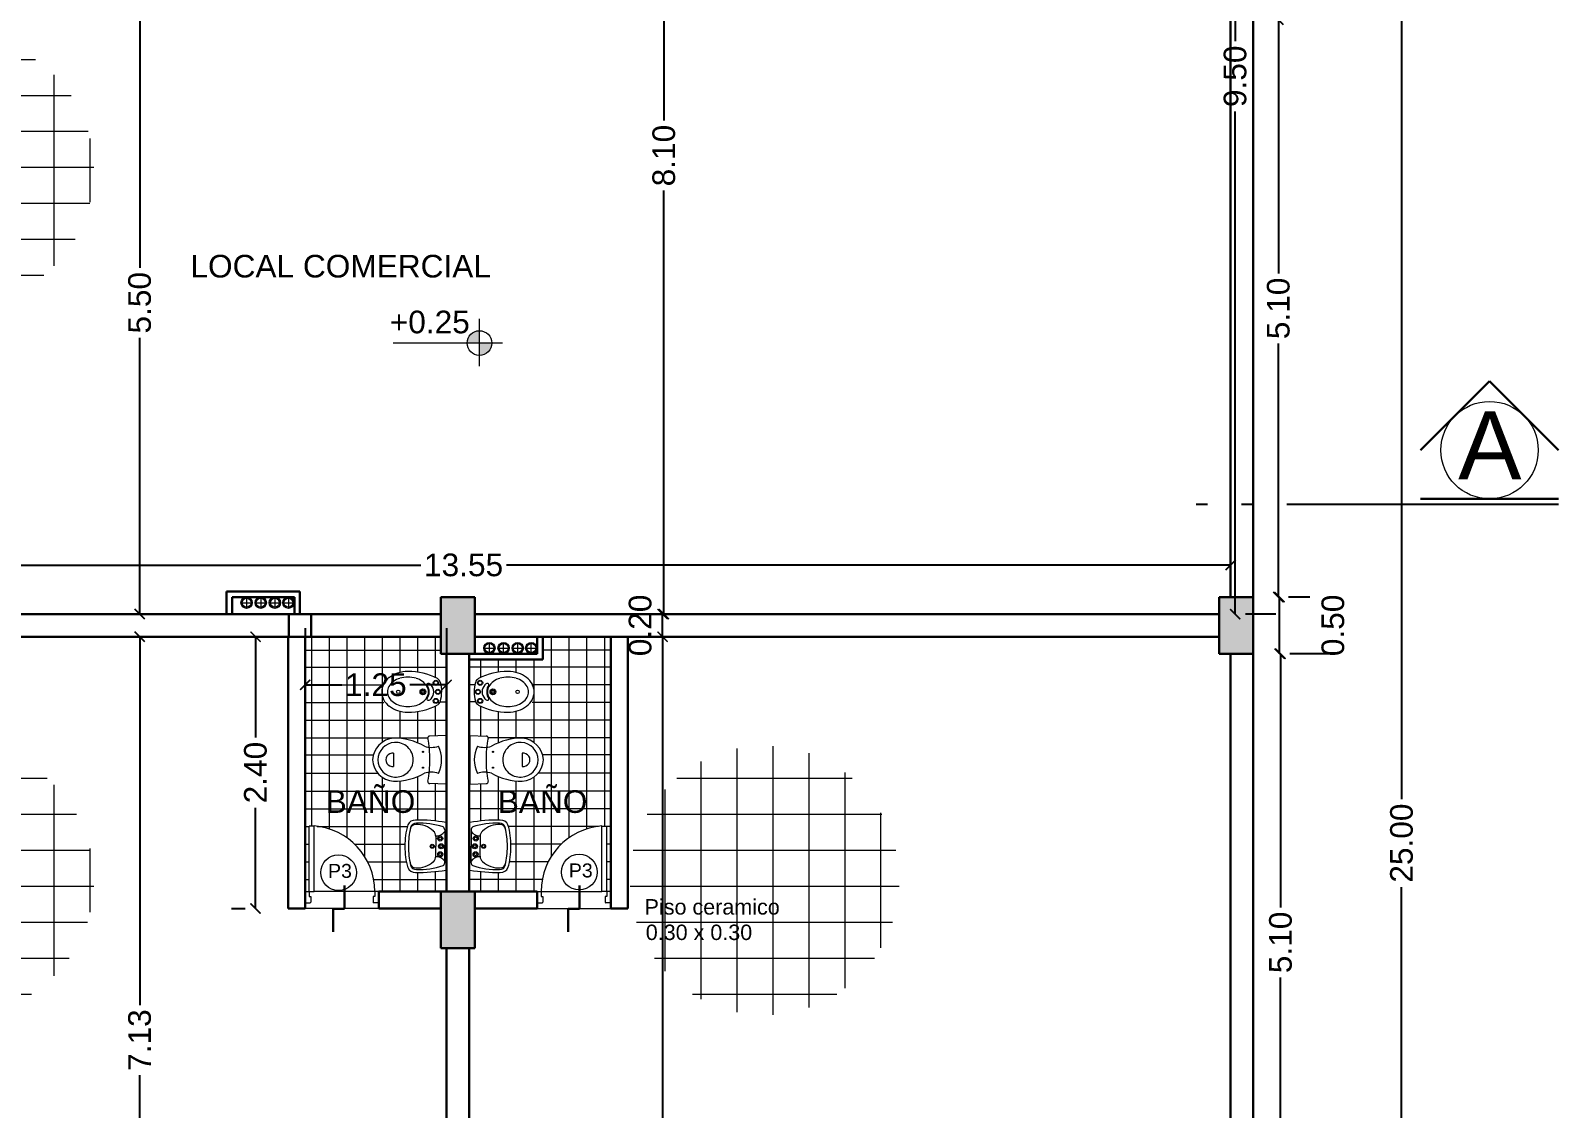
# Model space of a CAD drawing. Header units: millimetres. Extents: x 1578 to 2210, y 899 to 1032.
# Drawn here: x 1913.07 to 1926.56, y 992.76 to 1002.29 of the extents above; entities that cross this region are included whole.
import ezdxf

# ---------------------------------------------------------------- set-up
doc = ezdxf.new("R2010")
doc.units = ezdxf.units.MM
doc.linetypes.add('ACAD_ISO05W100', pattern=[36, 24, -3, 0, -3, 0, -3, 0, -3])
for name, color, linetype, lineweight in [('CARPINTERIA', 7, 'Continuous', 18), ('COTAS', 7, 'Continuous', 15), ('ESTRUCTURA', 3, 'Continuous', 30), ('LINEA DE CORTE', 7, 'ACAD_ISO05W100', 60), ('MUROS', 1, 'Continuous', 30), ('PISOS', 9, 'Continuous', 9), ('SANITARIOS', 7, 'Continuous', 20), ('TRAMAS', 7, 'Continuous', 15)]:
    doc.layers.add(name, color=color, linetype=linetype, lineweight=lineweight)
doc.styles.add('STYLE1', font='ARIAL.TTF')
doc.dimstyles.get("Standard").update_dxf_attribs({"dimscale": 0, "dimtxt": 0.2, "dimasz": 0.09, "dimexe": 0.09, "dimexo": 0.5, "dimgap": 0.05, "dimtad": 0, "dimzin": 0, "dimdsep": 46, "dimtxsty": 'STYLE1', "dimblk1": 'ARCHTICK', "dimblk2": 'ARCHTICK', "dimsah": 1, "dimcen": 0, "dimadec": 0, "dimazin": 0, "dimtfac": 1, "dimtofl": 0, "dimtmove": 2, "dimatfit": 3, "dimldrblk": 'ARCHTICK', "dimfxl": 1, "dimtolj": 1, "dimtzin": 0, "dimarcsym": 0})

# ---------------------------------------------------------------- blocks, each defined once
blk = doc.blocks.new('_ARCHTICK')
at = {"color": 0, "linetype": 'ByBlock', "const_width": 0.15}
blk.add_lwpolyline([(-0.5, -0.5), (0.5, 0.5)], dxfattribs=at)
blk = doc.blocks.new('*D110')
at = {"layer": 'COTAS', "color": 0, "lineweight": -2}
for p, q in [((1924.109, 996.781), (1924.109, 994.54)), ((1924.593, 996.781), (1924.199, 996.781)), ((1924.109, 991.681), (1924.109, 993.921)), ((1924.593, 991.681), (1924.199, 991.681))]:
    blk.add_line(p, q, dxfattribs=at)
at = {"layer": 'DEFPOINTS', "color": 0}
for p in [(1924.093, 996.781), (1924.109, 996.781), (1924.093, 991.681)]:
    blk.add_point(p, dxfattribs=at)
at = {"layer": 'COTAS', "color": 0, "lineweight": -2, "xscale": 0.09, "yscale": 0.09, "zscale": 0.09}
for p, rotation in [((1924.109, 996.781), 90), ((1924.109, 991.681), 270)]:
    blk.add_blockref('_ARCHTICK', p, dxfattribs=dict(at, rotation=rotation))
at = {"layer": 'COTAS', "color": 0, "insert": (1924.109, 994.231), "char_height": 0.2, "attachment_point": 5, "rotation": 90, "style": 'STYLE1'}
blk.add_mtext('\\A1;5.10', dxfattribs=at)
blk = doc.blocks.new('*D111')
at = {"layer": 'COTAS', "color": 0, "lineweight": -2}
for p, q in [((1924.101, 996.781), (1924.101, 997.281)), ((1924.368, 997.281), (1924.191, 997.281)), ((1924.368, 996.781), (1924.191, 996.781))]:
    blk.add_line(p, q, dxfattribs=at)
at = {"layer": 'DEFPOINTS', "color": 0}
for p in [(1923.868, 997.281), (1924.101, 997.281), (1923.868, 996.781)]:
    blk.add_point(p, dxfattribs=at)
at = {"layer": 'COTAS', "color": 0, "lineweight": -2, "xscale": 0.09, "yscale": 0.09, "zscale": 0.09}
for p, rotation in [((1924.101, 997.281), 90), ((1924.101, 996.781), 270)]:
    blk.add_blockref('_ARCHTICK', p, dxfattribs=dict(at, rotation=rotation))
at = {"layer": 'COTAS', "color": 0, "insert": (1924.572, 997.031), "char_height": 0.2, "attachment_point": 5, "rotation": 90, "style": 'STYLE1'}
blk.add_mtext('\\A1;0.50', dxfattribs=at)
blk = doc.blocks.new('*D112')
at = {"layer": 'COTAS', "color": 0, "lineweight": -2}
for p, q in [((1924.09, 1002.381), (1924.09, 1000.14)), ((1924.368, 1002.381), (1924.18, 1002.381)), ((1924.09, 997.281), (1924.09, 999.521)), ((1924.368, 997.281), (1924.18, 997.281))]:
    blk.add_line(p, q, dxfattribs=at)
at = {"layer": 'DEFPOINTS', "color": 0}
for p in [(1923.868, 1002.381), (1924.09, 1002.381), (1923.868, 997.281)]:
    blk.add_point(p, dxfattribs=at)
at = {"layer": 'COTAS', "color": 0, "lineweight": -2, "xscale": 0.09, "yscale": 0.09, "zscale": 0.09}
for p, rotation in [((1924.09, 1002.381), 90), ((1924.09, 997.281), 270)]:
    blk.add_blockref('_ARCHTICK', p, dxfattribs=dict(at, rotation=rotation))
at = {"layer": 'COTAS', "color": 0, "insert": (1924.09, 999.831), "char_height": 0.2, "attachment_point": 5, "rotation": 90, "style": 'STYLE1'}
blk.add_mtext('\\A1;5.10', dxfattribs=at)
blk = doc.blocks.new('*D120')
at = {"layer": 'COTAS', "color": 0, "lineweight": -2}
for p, q in [((1924.368, 1006.831), (1925.268, 1006.831)), ((1925.178, 1006.831), (1925.178, 995.497)), ((1925.178, 981.831), (1925.178, 994.719)), ((1924.368, 981.831), (1925.268, 981.831))]:
    blk.add_line(p, q, dxfattribs=at)
at = {"layer": 'DEFPOINTS', "color": 0}
for p in [(1923.868, 1006.831), (1925.178, 1006.831), (1923.868, 981.831)]:
    blk.add_point(p, dxfattribs=at)
at = {"layer": 'COTAS', "color": 0, "lineweight": -2, "xscale": 0.09, "yscale": 0.09, "zscale": 0.09}
for p, rotation in [((1925.178, 1006.831), 90), ((1925.178, 981.831), 270)]:
    blk.add_blockref('_ARCHTICK', p, dxfattribs=dict(at, rotation=rotation))
at = {"layer": 'COTAS', "color": 0, "insert": (1925.178, 995.108), "char_height": 0.2, "attachment_point": 5, "rotation": 90, "style": 'STYLE1'}
blk.add_mtext('\\A1;25.00', dxfattribs=at)
blk = doc.blocks.new('*D153')
at = {"layer": 'COTAS', "color": 0, "lineweight": -2}
for p, q in [((1914.032, 996.931), (1914.032, 993.677)), ((1914.532, 996.931), (1914.122, 996.931)), ((1914.032, 989.806), (1914.032, 993.059)), ((1913.577, 989.806), (1913.942, 989.806))]:
    blk.add_line(p, q, dxfattribs=at)
at = {"layer": 'DEFPOINTS', "color": 0}
for p in [(1914.032, 996.931), (1914.032, 996.931), (1914.077, 989.806)]:
    blk.add_point(p, dxfattribs=at)
at = {"layer": 'COTAS', "color": 0, "lineweight": -2, "xscale": 0.09, "yscale": 0.09, "zscale": 0.09}
for p, rotation in [((1914.032, 996.931), 90), ((1914.032, 989.806), 270)]:
    blk.add_blockref('_ARCHTICK', p, dxfattribs=dict(at, rotation=rotation))
at = {"layer": 'COTAS', "color": 0, "insert": (1914.032, 993.368), "char_height": 0.2, "attachment_point": 5, "rotation": 90, "style": 'STYLE1'}
blk.add_mtext('\\A1;7.13', dxfattribs=at)
blk = doc.blocks.new('*D154')
at = {"layer": 'COTAS', "color": 0, "lineweight": -2}
for p, q in [((1914.843, 996.931), (1914.965, 996.931)), ((1915.055, 996.931), (1915.055, 996.042)), ((1915.055, 994.531), (1915.055, 995.419)), ((1914.843, 994.531), (1914.965, 994.531))]:
    blk.add_line(p, q, dxfattribs=at)
at = {"layer": 'DEFPOINTS', "color": 0}
for p in [(1915.343, 996.931), (1915.055, 994.531), (1915.343, 994.531)]:
    blk.add_point(p, dxfattribs=at)
at = {"layer": 'COTAS', "color": 0, "lineweight": -2, "xscale": 0.09, "yscale": 0.09, "zscale": 0.09}
for p, rotation in [((1915.055, 996.931), 90), ((1915.055, 994.531), 270)]:
    blk.add_blockref('_ARCHTICK', p, dxfattribs=dict(at, rotation=rotation))
at = {"layer": 'COTAS', "color": 0, "insert": (1915.055, 995.731), "char_height": 0.2, "attachment_point": 5, "rotation": 90, "style": 'STYLE1'}
blk.add_mtext('\\A1;2.40', dxfattribs=at)
blk = doc.blocks.new('*D155')
at = {"layer": 'COTAS', "color": 0, "lineweight": -2}
for p, q in [((1910.118, 998.064), (1910.118, 997.654)), ((1923.668, 997.781), (1923.668, 997.654)), ((1910.118, 997.564), (1916.514, 997.564)), ((1923.668, 997.564), (1917.272, 997.564))]:
    blk.add_line(p, q, dxfattribs=at)
at = {"layer": 'DEFPOINTS', "color": 0}
for p in [(1910.118, 997.564), (1923.668, 997.564), (1923.668, 997.281)]:
    blk.add_point(p, dxfattribs=at)
at = {"layer": 'COTAS', "color": 0, "lineweight": -2, "xscale": 0.09, "yscale": 0.09, "zscale": 0.09, "rotation": 180}
blk.add_blockref('_ARCHTICK', (1910.118, 997.564), dxfattribs=at)
at = {"layer": 'COTAS', "color": 0, "lineweight": -2, "xscale": 0.09, "yscale": 0.09, "zscale": 0.09}
blk.add_blockref('_ARCHTICK', (1923.668, 997.564), dxfattribs=at)
at = {"layer": 'COTAS', "color": 0, "insert": (1916.893, 997.564), "char_height": 0.2, "attachment_point": 5, "style": 'STYLE1'}
blk.add_mtext('\\A1;13.55', dxfattribs=at)
blk = doc.blocks.new('*D160')
at = {"layer": 'COTAS', "color": 0, "lineweight": -2}
for p, q in [((1918.651, 996.931), (1918.651, 992.26)), ((1919.116, 996.931), (1918.741, 996.931)), ((1918.651, 986.971), (1918.651, 991.641)), ((1918.151, 986.971), (1918.561, 986.971))]:
    blk.add_line(p, q, dxfattribs=at)
at = {"layer": 'DEFPOINTS', "color": 0}
for p in [(1918.616, 996.931), (1918.651, 986.971), (1918.651, 986.971)]:
    blk.add_point(p, dxfattribs=at)
at = {"layer": 'COTAS', "color": 0, "lineweight": -2, "xscale": 0.09, "yscale": 0.09, "zscale": 0.09}
for p, rotation in [((1918.651, 996.931), 90), ((1918.651, 986.971), 270)]:
    blk.add_blockref('_ARCHTICK', p, dxfattribs=dict(at, rotation=rotation))
at = {"layer": 'COTAS', "color": 0, "insert": (1918.651, 991.951), "char_height": 0.2, "attachment_point": 5, "rotation": 90, "style": 'STYLE1'}
blk.add_mtext('\\A1;9.96', dxfattribs=at)
blk = doc.blocks.new('*D161')
at = {"layer": 'COTAS', "color": 0, "lineweight": -2}
for p, q in [((1918.151, 997.131), (1918.561, 997.131)), ((1918.651, 996.931), (1918.651, 997.131)), ((1918.151, 996.931), (1918.561, 996.931))]:
    blk.add_line(p, q, dxfattribs=at)
at = {"layer": 'DEFPOINTS', "color": 0}
for p in [(1918.651, 997.131), (1918.651, 997.131), (1918.651, 996.931)]:
    blk.add_point(p, dxfattribs=at)
at = {"layer": 'COTAS', "color": 0, "lineweight": -2, "xscale": 0.09, "yscale": 0.09, "zscale": 0.09}
for p, rotation in [((1918.651, 997.131), 90), ((1918.651, 996.931), 270)]:
    blk.add_blockref('_ARCHTICK', p, dxfattribs=dict(at, rotation=rotation))
at = {"layer": 'COTAS', "color": 0, "insert": (1918.453, 997.031), "char_height": 0.2, "attachment_point": 5, "rotation": 90, "style": 'STYLE1'}
blk.add_mtext('\\A1;0.20', dxfattribs=at)
blk = doc.blocks.new('*D162')
at = {"layer": 'COTAS', "color": 0, "lineweight": -2}
for p, q in [((1918.662, 1005.231), (1918.662, 1001.49)), ((1919.151, 1005.231), (1918.752, 1005.231)), ((1918.662, 997.131), (1918.662, 1000.871)), ((1919.151, 997.131), (1918.752, 997.131))]:
    blk.add_line(p, q, dxfattribs=at)
at = {"layer": 'DEFPOINTS', "color": 0}
for p in [(1918.651, 1005.231), (1918.662, 1005.231), (1918.651, 997.131)]:
    blk.add_point(p, dxfattribs=at)
at = {"layer": 'COTAS', "color": 0, "lineweight": -2, "xscale": 0.09, "yscale": 0.09, "zscale": 0.09}
for p, rotation in [((1918.662, 1005.231), 90), ((1918.662, 997.131), 270)]:
    blk.add_blockref('_ARCHTICK', p, dxfattribs=dict(at, rotation=rotation))
at = {"layer": 'COTAS', "color": 0, "insert": (1918.662, 1001.181), "char_height": 0.2, "attachment_point": 5, "rotation": 90, "style": 'STYLE1'}
blk.add_mtext('\\A1;8.10', dxfattribs=at)
blk = doc.blocks.new('*D163')
at = {"layer": 'COTAS', "color": 0, "lineweight": -2}
for p, q in [((1913.532, 1002.631), (1913.942, 1002.631)), ((1914.032, 1002.631), (1914.032, 1000.19)), ((1914.032, 997.131), (1914.032, 999.571)), ((1913.532, 997.131), (1913.942, 997.131))]:
    blk.add_line(p, q, dxfattribs=at)
at = {"layer": 'DEFPOINTS', "color": 0}
for p in [(1914.032, 1002.631), (1914.032, 1002.631), (1914.032, 997.131)]:
    blk.add_point(p, dxfattribs=at)
at = {"layer": 'COTAS', "color": 0, "lineweight": -2, "xscale": 0.09, "yscale": 0.09, "zscale": 0.09}
for p, rotation in [((1914.032, 1002.631), 90), ((1914.032, 997.131), 270)]:
    blk.add_blockref('_ARCHTICK', p, dxfattribs=dict(at, rotation=rotation))
at = {"layer": 'COTAS', "color": 0, "insert": (1914.032, 999.881), "char_height": 0.2, "attachment_point": 5, "rotation": 90, "style": 'STYLE1'}
blk.add_mtext('\\A1;5.50', dxfattribs=at)
blk = doc.blocks.new('*D164')
at = {"layer": 'COTAS', "color": 0, "lineweight": -2}
for p, q in [((1923.708, 1006.631), (1923.708, 1002.19)), ((1924.068, 1006.631), (1923.798, 1006.631)), ((1923.708, 997.131), (1923.708, 1001.571)), ((1924.068, 997.131), (1923.798, 997.131))]:
    blk.add_line(p, q, dxfattribs=at)
at = {"layer": 'DEFPOINTS', "color": 0}
for p in [(1923.568, 1006.631), (1923.708, 1006.631), (1923.568, 997.131)]:
    blk.add_point(p, dxfattribs=at)
at = {"layer": 'COTAS', "color": 0, "lineweight": -2, "xscale": 0.09, "yscale": 0.09, "zscale": 0.09}
for p, rotation in [((1923.708, 1006.631), 90), ((1923.708, 997.131), 270)]:
    blk.add_blockref('_ARCHTICK', p, dxfattribs=dict(at, rotation=rotation))
at = {"layer": 'COTAS', "color": 0, "insert": (1923.708, 1001.881), "char_height": 0.2, "attachment_point": 5, "rotation": 90, "style": 'STYLE1'}
blk.add_mtext('\\A1;9.50', dxfattribs=at)
blk = doc.blocks.new('*D172')
at = {"layer": 'COTAS', "color": 0, "lineweight": -2}
for p, q in [((1915.493, 997.006), (1915.493, 996.596)), ((1916.743, 997.006), (1916.743, 996.596)), ((1915.493, 996.506), (1915.817, 996.506)), ((1916.743, 996.506), (1916.419, 996.506))]:
    blk.add_line(p, q, dxfattribs=at)
at = {"layer": 'DEFPOINTS', "color": 0}
for p in [(1915.493, 996.506), (1916.743, 996.506), (1916.743, 996.506)]:
    blk.add_point(p, dxfattribs=at)
at = {"layer": 'COTAS', "color": 0, "lineweight": -2, "xscale": 0.09, "yscale": 0.09, "zscale": 0.09, "rotation": 180}
blk.add_blockref('_ARCHTICK', (1915.493, 996.506), dxfattribs=at)
at = {"layer": 'COTAS', "color": 0, "lineweight": -2, "xscale": 0.09, "yscale": 0.09, "zscale": 0.09}
blk.add_blockref('_ARCHTICK', (1916.743, 996.506), dxfattribs=at)
at = {"layer": 'COTAS', "color": 0, "insert": (1916.118, 996.506), "char_height": 0.2, "attachment_point": 5, "style": 'STYLE1'}
blk.add_mtext('\\A1;1.25', dxfattribs=at)

msp = doc.modelspace()

# ---------------------------------------------------------------- hatches: boundary and pattern name
at = {"layer": 'COTAS', "ltscale": 0.1}
h = msp.add_hatch(color=256, dxfattribs=at)
h.paths.add_polyline_path([(1917.033, 999.525), (1917.142, 999.525, -0.414214), (1917.033, 999.416)])
h.paths.add_polyline_path([(1917.033, 999.633), (1917.033, 999.525), (1916.924, 999.525, -0.414214)])
at = {"layer": 'PISOS', "ltscale": 0.05}
h = msp.add_hatch(color=256, dxfattribs=at)
h.paths.add_polyline_path([(1913.148, 986.971), (1912.648, 986.971), (1912.648, 986.671), (1913.148, 986.671)])
h.paths.add_polyline_path([(1916.993, 987.171), (1916.943, 987.171), (1916.693, 987.171), (1916.693, 986.671), (1916.993, 986.671)])
h.paths.add_polyline_path([(1923.868, 987.171), (1923.568, 987.171), (1923.568, 986.671), (1923.868, 986.671)])
h.paths.add_polyline_path([(1910.118, 990.001), (1909.818, 990.001), (1909.818, 989.501), (1910.118, 989.501)])
h.paths.add_polyline_path([(1909.818, 991.581), (1909.818, 991.281), (1910.318, 991.281), (1910.318, 991.581)])
h.paths.add_polyline_path([(1916.993, 991.681), (1916.693, 991.681), (1916.693, 991.181), (1916.993, 991.181)])
h.paths.add_polyline_path([(1923.868, 991.181), (1923.868, 991.681), (1923.568, 991.681), (1923.568, 991.181)])
h.paths.add_polyline_path([(1923.868, 997.281), (1923.568, 997.281), (1923.568, 996.781), (1923.868, 996.781)])
h.paths.add_polyline_path([(1916.993, 997.281), (1916.693, 997.281), (1916.693, 996.781), (1916.993, 996.781)])
h.paths.add_polyline_path([(1910.318, 996.881), (1910.318, 997.181), (1909.818, 997.181), (1909.818, 996.881)])
h.paths.add_polyline_path([(1916.993, 994.681), (1916.693, 994.681), (1916.693, 994.181), (1916.993, 994.181)])
h.paths.add_polyline_path([(1909.818, 1002.831), (1909.818, 1002.531), (1910.318, 1002.531), (1910.318, 1002.831)])
h.paths.add_polyline_path([(1916.993, 1002.881), (1916.693, 1002.881), (1916.693, 1002.381), (1916.993, 1002.381)])
h.paths.add_polyline_path([(1923.868, 1002.881), (1923.568, 1002.881), (1923.568, 1002.381), (1923.868, 1002.381)])
h.paths.add_polyline_path([(1923.568, 1006.331), (1923.868, 1006.331), (1923.868, 1006.831), (1923.568, 1006.831)])
h.paths.add_polyline_path([(1919.293, 1006.831), (1918.993, 1006.831), (1918.993, 1006.431), (1919.293, 1006.431)])
h.paths.add_polyline_path([(1916.993, 1006.831), (1916.693, 1006.831), (1916.693, 1006.331), (1916.993, 1006.331)])
h.paths.add_polyline_path([(1913.143, 1006.631), (1913.143, 1006.831), (1912.843, 1006.831), (1912.843, 1006.631)])
h.paths.add_polyline_path([(1912.843, 1005.431), (1912.843, 1005.231), (1913.143, 1005.231), (1913.143, 1005.431)])
h.paths.add_polyline_path([(1909.818, 1006.831), (1909.818, 1006.531), (1910.318, 1006.531), (1910.318, 1006.831)])
h.paths.add_polyline_path([(1910.118, 1005.231), (1910.118, 1005.431), (1909.818, 1005.431), (1909.818, 1005.231)])
h = msp.add_hatch(dxfattribs=at)
h.set_pattern_fill('NET', color=256, scale=0.1, style=0)
h.set_pattern_definition([(0, (92.73185, 0), (0, 0.3175), []), (90, (92.73185, 0), (-0.3175, 2e-17), [])])
h.paths.add_polyline_path([(1911.25, 1001.05, 1), (1913.628, 1001.05, 1)])
h.paths.add_polyline_path([(1911.25, 994.779, 1), (1913.628, 994.779, 1)])
h.paths.add_polyline_path([(1920.74, 994.779, 1), (1918.362, 994.779, 1)])

# ---------------------------------------------------------------- linework, layer by layer
at = {"layer": 'CARPINTERIA'}
for p, q in [((1915.528, 994.681), (1915.528, 995.259)), ((1915.573, 995.259), (1915.528, 995.259)), ((1915.573, 994.681), (1915.573, 995.259)), ((1918.113, 994.681), (1918.113, 995.259)), ((1918.113, 995.259), (1918.158, 995.259)), ((1918.158, 994.681), (1918.158, 995.259)), ((1915.493, 994.681), (1915.528, 994.681)), ((1915.493, 994.681), (1915.493, 994.581)), ((1915.528, 994.681), (1915.573, 994.681)), ((1915.528, 994.681), (1915.528, 994.636)), ((1915.528, 994.636), (1915.543, 994.636)), ((1915.543, 994.636), (1915.543, 994.586)), ((1916.093, 994.636), (1916.093, 994.586)), ((1916.108, 994.636), (1916.093, 994.636)), ((1916.143, 994.681), (1916.108, 994.681)), ((1916.108, 994.681), (1916.108, 994.636)), ((1916.143, 994.681), (1916.143, 994.581)), ((1917.543, 994.681), (1917.578, 994.681)), ((1917.543, 994.681), (1917.543, 994.581)), ((1917.578, 994.681), (1917.578, 994.636)), ((1917.578, 994.636), (1917.593, 994.636)), ((1917.593, 994.636), (1917.593, 994.586)), ((1918.158, 994.681), (1918.113, 994.681)), ((1918.158, 994.636), (1918.143, 994.636)), ((1918.143, 994.636), (1918.143, 994.586)), ((1918.158, 994.681), (1918.158, 994.636)), ((1918.193, 994.681), (1918.158, 994.681)), ((1918.193, 994.681), (1918.193, 994.581)), ((1915.493, 994.581), (1915.538, 994.581)), ((1916.143, 994.581), (1916.098, 994.581)), ((1917.543, 994.581), (1917.588, 994.581)), ((1918.193, 994.581), (1918.148, 994.581))]:
    msp.add_line(p, q, dxfattribs=at)
for centre, radius, start, end in [((1915.528, 994.681), 0.58, 0, 85.5502), ((1918.158, 994.681), 0.58, 94.4498, 180), ((1915.538, 994.586), 0.005, 270, 0), ((1916.098, 994.586), 0.005, 180, 270), ((1917.588, 994.586), 0.005, 270, 0), ((1918.148, 994.586), 0.005, 180, 270)]:
    msp.add_arc(centre, radius, start, end, dxfattribs=at)
at = {"layer": 'COTAS', "ltscale": 0.1}
for p, q in [((1917.033, 999.321), (1917.033, 999.74)), ((1917.236, 999.525), (1916.27, 999.525)), ((1914.926, 997.231), (1915.026, 997.231)), ((1914.976, 997.281), (1914.976, 997.181)), ((1915.051, 997.231), (1915.151, 997.231)), ((1915.101, 997.281), (1915.101, 997.181)), ((1915.176, 997.231), (1915.276, 997.231)), ((1915.226, 997.281), (1915.226, 997.181)), ((1915.296, 997.231), (1915.396, 997.231)), ((1915.346, 997.281), (1915.346, 997.181)), ((1917.071, 996.831), (1917.171, 996.831)), ((1917.121, 996.781), (1917.121, 996.881)), ((1917.196, 996.831), (1917.296, 996.831)), ((1917.246, 996.781), (1917.246, 996.881)), ((1917.321, 996.831), (1917.421, 996.831)), ((1917.371, 996.781), (1917.371, 996.881)), ((1917.441, 996.831), (1917.541, 996.831)), ((1917.491, 996.781), (1917.491, 996.881))]:
    msp.add_line(p, q, dxfattribs=at)
at = {"layer": 'COTAS', "ltscale": 0.05}
for p, q in [((1916.743, 996.394), (1916.743, 996.388)), ((1916.743, 996.394), (1916.743, 996.388)), ((1916.943, 996.394), (1916.943, 996.388)), ((1916.943, 996.394), (1916.943, 996.388))]:
    msp.add_line(p, q, dxfattribs=at)
at = {"layer": 'COTAS', "ltscale": 0.1}
for centre, radius in [((1917.033, 999.525), 0.109), ((1925.955, 998.579), 0.43)]:
    msp.add_circle(centre, radius, dxfattribs=at)
at = {"layer": 'COTAS'}
for centre in [(1915.789, 994.847), (1917.915, 994.852)]:
    msp.add_circle(centre, 0.158, dxfattribs=at)
at = {"layer": 'ESTRUCTURA', "ltscale": 0.05}
for p, q in [((1916.993, 997.281), (1916.693, 997.281)), ((1916.693, 997.281), (1916.693, 996.781)), ((1916.993, 996.781), (1916.993, 997.281)), ((1923.868, 997.281), (1923.568, 997.281)), ((1923.568, 997.281), (1923.568, 996.781)), ((1923.868, 996.781), (1923.868, 997.281)), ((1915.348, 997.131), (1915.348, 996.931)), ((1915.548, 997.131), (1915.348, 997.131)), ((1915.548, 996.931), (1915.548, 997.131)), ((1915.348, 996.931), (1915.548, 996.931)), ((1916.693, 996.781), (1916.993, 996.781)), ((1923.568, 996.781), (1923.868, 996.781)), ((1916.993, 994.681), (1916.693, 994.681)), ((1916.693, 994.681), (1916.693, 994.181)), ((1916.993, 994.181), (1916.993, 994.681)), ((1916.693, 994.181), (1916.993, 994.181))]:
    msp.add_line(p, q, dxfattribs=at)
at = {"layer": 'LINEA DE CORTE', "lineweight": -2, "ltscale": 0.1}
msp.add_line((1926.564, 998.099), (1923.247, 998.099), dxfattribs=at)
at = {"layer": 'MUROS'}
for p, q in [((1923.668, 1002.381), (1923.668, 997.281)), ((1923.868, 1002.381), (1923.868, 997.181)), ((1914.798, 997.331), (1914.798, 997.131)), ((1914.798, 997.331), (1915.448, 997.331)), ((1915.448, 997.331), (1915.448, 997.131)), ((1914.848, 997.281), (1915.398, 997.281)), ((1914.848, 997.281), (1914.848, 997.131)), ((1915.398, 997.281), (1915.398, 997.131)), ((1910.318, 997.131), (1916.693, 997.131)), ((1915.398, 997.131), (1914.798, 997.131)), ((1915.398, 997.131), (1914.848, 997.131)), ((1915.398, 997.131), (1914.948, 997.131)), ((1916.993, 997.131), (1923.568, 997.131)), ((1910.318, 996.931), (1916.693, 996.931)), ((1915.343, 994.531), (1915.343, 996.931)), ((1915.493, 994.531), (1915.493, 996.931)), ((1916.993, 996.931), (1923.568, 996.931)), ((1917.543, 996.931), (1916.993, 996.931)), ((1917.543, 996.931), (1917.093, 996.931)), ((1917.543, 996.781), (1917.543, 996.931)), ((1917.593, 996.731), (1917.593, 996.931)), ((1918.193, 994.531), (1918.193, 996.931)), ((1918.343, 994.531), (1918.343, 996.931)), ((1916.743, 996.781), (1916.743, 994.681)), ((1916.943, 996.781), (1916.943, 994.681)), ((1916.993, 996.781), (1917.543, 996.781)), ((1923.668, 996.781), (1923.668, 991.681)), ((1923.868, 996.781), (1923.868, 991.681)), ((1916.943, 996.731), (1917.593, 996.731)), ((1915.84, 994.734), (1915.84, 994.529)), ((1916.143, 994.681), (1916.143, 994.531)), ((1916.743, 994.681), (1916.143, 994.681)), ((1916.943, 994.681), (1917.543, 994.681)), ((1917.543, 994.681), (1917.543, 994.531)), ((1917.918, 994.734), (1917.918, 994.529)), ((1915.493, 994.531), (1915.343, 994.531)), ((1915.84, 994.529), (1915.74, 994.529)), ((1915.74, 994.529), (1915.74, 994.325)), ((1916.693, 994.531), (1916.143, 994.531)), ((1916.993, 994.531), (1917.543, 994.531)), ((1917.918, 994.529), (1917.818, 994.529)), ((1917.818, 994.529), (1917.818, 994.325)), ((1918.193, 994.531), (1918.343, 994.531)), ((1916.743, 994.181), (1916.743, 991.681)), ((1916.943, 994.181), (1916.943, 991.681))]:
    msp.add_line(p, q, dxfattribs=at)
at = {"layer": 'MUROS', "color": 0, "ltscale": 0.15}
for p, q in [((1925.346, 998.579), (1925.955, 999.188)), ((1926.564, 998.579), (1925.955, 999.188)), ((1926.564, 998.149), (1925.346, 998.149))]:
    msp.add_line(p, q, dxfattribs=at)
at = {"layer": 'PISOS', "ltscale": 0.05}
for p, q in [((1915.55, 996.931), (1915.55, 995.259)), ((1915.706, 996.931), (1915.706, 995.233)), ((1915.862, 996.931), (1915.862, 995.155)), ((1916.018, 996.931), (1916.018, 994.99)), ((1916.175, 996.931), (1916.175, 996.318)), ((1916.331, 996.931), (1916.331, 996.616)), ((1916.487, 996.931), (1916.487, 996.618)), ((1916.643, 996.931), (1916.643, 996.57)), ((1917.668, 996.931), (1917.668, 994.99)), ((1917.824, 996.931), (1917.824, 995.155)), ((1917.98, 996.931), (1917.98, 995.233)), ((1918.137, 996.931), (1918.137, 995.259)), ((1915.493, 996.812), (1916.693, 996.812)), ((1918.193, 996.812), (1917.593, 996.812)), ((1915.493, 996.662), (1916.743, 996.662)), ((1918.193, 996.662), (1916.943, 996.662)), ((1917.043, 996.731), (1917.043, 996.57)), ((1917.199, 996.731), (1917.199, 996.618)), ((1917.355, 996.731), (1917.355, 996.616)), ((1917.512, 996.731), (1917.512, 996.318)), ((1915.493, 996.506), (1916.184, 996.506)), ((1916.694, 996.506), (1916.743, 996.506)), ((1916.992, 996.506), (1916.943, 996.506)), ((1918.193, 996.506), (1917.502, 996.506)), ((1916.175, 996.407), (1916.175, 995.999)), ((1917.512, 996.407), (1917.512, 995.999)), ((1915.493, 996.35), (1916.188, 996.35)), ((1916.331, 996.272), (1916.331, 996.032)), ((1916.487, 996.271), (1916.487, 995.993)), ((1916.643, 996.318), (1916.643, 996.055)), ((1916.687, 996.357), (1916.743, 996.357)), ((1917, 996.357), (1916.943, 996.357)), ((1917.043, 996.318), (1917.043, 996.055)), ((1917.199, 996.271), (1917.199, 995.993)), ((1917.355, 996.272), (1917.355, 996.032)), ((1918.193, 996.35), (1917.498, 996.35)), ((1915.493, 996.193), (1916.743, 996.193)), ((1918.193, 996.193), (1916.943, 996.193)), ((1915.493, 996.037), (1916.577, 996.037)), ((1916.737, 996.044), (1916.743, 996.044)), ((1916.949, 996.044), (1916.943, 996.044)), ((1918.193, 996.037), (1917.109, 996.037)), ((1915.493, 995.887), (1916.096, 995.889)), ((1916.737, 995.888), (1916.743, 995.888)), ((1916.949, 995.888), (1916.943, 995.888)), ((1918.193, 995.887), (1917.591, 995.889)), ((1915.493, 995.725), (1916.136, 995.725)), ((1916.579, 995.732), (1916.589, 995.732)), ((1916.737, 995.732), (1916.743, 995.732)), ((1916.949, 995.732), (1916.943, 995.732)), ((1917.108, 995.732), (1917.097, 995.732)), ((1918.193, 995.725), (1917.551, 995.725)), ((1915.493, 995.568), (1916.743, 995.568)), ((1916.175, 995.689), (1916.175, 994.681)), ((1916.331, 995.657), (1916.331, 994.681)), ((1916.487, 995.696), (1916.487, 995.312)), ((1916.643, 995.633), (1916.643, 995.303)), ((1918.193, 995.568), (1916.943, 995.568)), ((1917.043, 995.633), (1917.043, 995.303)), ((1917.199, 995.696), (1917.199, 995.312)), ((1917.355, 995.657), (1917.355, 994.681)), ((1917.512, 995.689), (1917.512, 994.681)), ((1915.493, 995.412), (1916.743, 995.412)), ((1918.193, 995.412), (1916.943, 995.412)), ((1915.493, 995.256), (1915.528, 995.256)), ((1915.601, 995.256), (1916.397, 995.256)), ((1916.739, 995.256), (1916.743, 995.256)), ((1916.948, 995.256), (1916.943, 995.256)), ((1918.086, 995.256), (1917.289, 995.256)), ((1918.193, 995.256), (1918.158, 995.256)), ((1915.493, 995.1), (1915.528, 995.1)), ((1915.929, 995.1), (1916.375, 995.1)), ((1916.739, 995.1), (1916.743, 995.1)), ((1916.948, 995.1), (1916.943, 995.1)), ((1917.757, 995.1), (1917.311, 995.1)), ((1918.193, 995.1), (1918.158, 995.1)), ((1915.493, 994.943), (1915.528, 994.943)), ((1916.045, 994.943), (1916.387, 994.943)), ((1916.739, 994.943), (1916.743, 994.943)), ((1916.948, 994.943), (1916.943, 994.943)), ((1917.641, 994.943), (1917.299, 994.943)), ((1918.193, 994.943), (1918.158, 994.943)), ((1915.493, 994.787), (1915.528, 994.787)), ((1916.098, 994.787), (1916.743, 994.787)), ((1916.487, 994.848), (1916.487, 994.681)), ((1916.643, 994.857), (1916.643, 994.681)), ((1917.588, 994.787), (1916.943, 994.787)), ((1917.043, 994.857), (1917.043, 994.681)), ((1917.199, 994.848), (1917.199, 994.681)), ((1918.193, 994.787), (1918.158, 994.787))]:
    msp.add_line(p, q, dxfattribs=at)
at = {"layer": 'SANITARIOS'}
for p, q in [((1916.534, 996.461), (1916.534, 996.425)), ((1917.152, 996.461), (1917.152, 996.425)), ((1916.737, 996.058), (1916.594, 996.054)), ((1916.737, 996.058), (1916.737, 995.63)), ((1916.949, 996.058), (1916.949, 995.63)), ((1916.949, 996.058), (1917.092, 996.054)), ((1916.275, 995.902), (1916.275, 995.785)), ((1917.411, 995.902), (1917.411, 995.785)), ((1916.737, 995.63), (1916.594, 995.634)), ((1916.949, 995.63), (1917.092, 995.634)), ((1916.648, 995.168), (1916.647, 995.08)), ((1916.726, 995.225), (1916.726, 995.08)), ((1916.739, 994.87), (1916.739, 995.29)), ((1916.948, 994.87), (1916.948, 995.29)), ((1916.96, 995.225), (1916.96, 995.08)), ((1917.039, 995.168), (1917.039, 995.08)), ((1916.648, 994.992), (1916.647, 995.08)), ((1916.726, 994.935), (1916.726, 995.08)), ((1916.96, 994.935), (1916.96, 995.08)), ((1917.039, 994.992), (1917.039, 995.08))]:
    msp.add_line(p, q, dxfattribs=at)
for centre, radius in [((1916.648, 996.524), 0.0225), ((1916.648, 996.524), 0.0175), ((1917.039, 996.524), 0.0225), ((1917.039, 996.524), 0.0175), ((1916.316, 996.444), 0.015), ((1916.534, 996.444), 0.0255), ((1916.534, 996.444), 0.015), ((1916.648, 996.364), 0.0225), ((1916.648, 996.364), 0.0175), ((1916.666, 996.444), 0.0225), ((1916.666, 996.444), 0.0175), ((1917.02, 996.444), 0.0225), ((1917.02, 996.444), 0.0175), ((1917.039, 996.364), 0.0225), ((1917.039, 996.364), 0.0175), ((1917.152, 996.444), 0.0255), ((1917.152, 996.444), 0.015), ((1917.37, 996.444), 0.015), ((1916.534, 995.914), 0.005), ((1917.153, 995.914), 0.005), ((1916.534, 995.774), 0.005), ((1917.153, 995.774), 0.005), ((1916.686, 995.149), 0.0225), ((1916.686, 995.149), 0.0125), ((1917, 995.149), 0.0225), ((1917, 995.149), 0.0125), ((1916.616, 995.08), 0.0175), ((1916.616, 995.08), 0.0125), ((1916.687, 995.009), 0.0225), ((1916.694, 995.08), 0.0225), ((1916.687, 995.009), 0.0125), ((1916.694, 995.08), 0.0125), ((1916.993, 995.08), 0.0225), ((1916.999, 995.009), 0.0225), ((1916.993, 995.08), 0.0125), ((1916.999, 995.009), 0.0125), ((1917.07, 995.08), 0.0175), ((1917.07, 995.08), 0.0125)]:
    msp.add_circle(centre, radius, dxfattribs=at)
for centre, radius, start, end in [((1916.311, 996.444), 0.141, 151.969, 180), ((1916.354, 996.421), 0.191, 127.8831, 151.969), ((1916.356, 996.42), 0.143, 125.5722, 149.9223), ((1916.383, 996.385), 0.236, 107.8621, 127.8831), ((1916.383, 996.381), 0.19, 106.5016, 125.5722), ((1916.401, 996.328), 0.296, 90, 107.8621), ((1916.401, 996.321), 0.253, 90, 106.5016), ((1916.402, 996.058), 0.566, 62.6689, 90.08), ((1916.401, 996.321), 0.253, 73.4984, 90), ((1916.419, 996.381), 0.19, 54.4278, 73.4984), ((1916.446, 996.42), 0.143, 30.0777, 54.4278), ((1916.58, 996.508), 0.0105, 80.841, 204.5653), ((1916.578, 996.484), 0.035, 38.2123, 84.1584), ((1916.628, 996.506), 0.0638, 19.4256, 58.7207), ((1916.403, 996.447), 0.297, 359.0819, 15.6902), ((1917.284, 996.447), 0.297, 164.3098, 180.9181), ((1917.058, 996.506), 0.0638, 121.2793, 160.5744), ((1917.284, 996.058), 0.566, 89.92, 117.3311), ((1917.108, 996.484), 0.035, 95.8416, 141.7877), ((1917.106, 996.508), 0.0105, 335.4347, 99.159), ((1917.24, 996.42), 0.143, 125.5722, 149.9223), ((1917.267, 996.381), 0.19, 106.5016, 125.5722), ((1917.285, 996.321), 0.253, 90, 106.5016), ((1917.285, 996.328), 0.296, 72.1379, 90), ((1917.285, 996.321), 0.253, 73.4984, 90), ((1917.303, 996.381), 0.19, 54.4278, 73.4984), ((1917.304, 996.385), 0.236, 52.1169, 72.1379), ((1917.331, 996.42), 0.143, 30.0777, 54.4278), ((1917.332, 996.421), 0.191, 28.031, 52.1169), ((1917.375, 996.444), 0.141, 0, 28.031), ((1916.311, 996.444), 0.141, 180, 208.031), ((1916.354, 996.467), 0.191, 208.031, 232.1169), ((1916.314, 996.444), 0.0944, 149.9223, 180), ((1916.314, 996.444), 0.0944, 180, 210.0777), ((1916.356, 996.468), 0.143, 210.0777, 234.4278), ((1916.446, 996.468), 0.143, 305.5722, 329.9223), ((1916.58, 996.38), 0.0105, 155.4347, 279.159), ((1916.488, 996.445), 0.101, 359.6124, 35.7914), ((1916.488, 996.444), 0.0944, 0, 30.0777), ((1916.488, 996.443), 0.101, 324.2086, 0.3876), ((1916.488, 996.444), 0.0944, 329.9223, 0), ((1916.578, 996.404), 0.035, 275.8416, 321.7877), ((1916.53, 996.44), 0.0999, 2.3462, 40.9635), ((1916.53, 996.448), 0.0999, 319.0365, 357.6538), ((1916.402, 996.441), 0.297, 344.3098, 0.9181), ((1917.284, 996.441), 0.297, 179.0819, 195.6902), ((1917.156, 996.44), 0.0999, 139.0365, 177.6538), ((1917.156, 996.448), 0.0999, 182.3462, 220.9635), ((1917.108, 996.404), 0.035, 218.2123, 264.1584), ((1917.198, 996.445), 0.101, 144.2086, 180.3876), ((1917.198, 996.443), 0.101, 179.6124, 215.7914), ((1917.198, 996.444), 0.0944, 149.9223, 180), ((1917.198, 996.444), 0.0944, 180, 210.0777), ((1917.106, 996.38), 0.0105, 260.841, 24.5653), ((1917.24, 996.468), 0.143, 210.0777, 234.4278), ((1917.331, 996.468), 0.143, 305.5722, 329.9223), ((1917.332, 996.467), 0.191, 307.8831, 331.969), ((1917.373, 996.444), 0.0944, 0, 30.0777), ((1917.373, 996.444), 0.0944, 329.9223, 0), ((1917.375, 996.444), 0.141, 331.969, 0), ((1916.383, 996.503), 0.236, 232.1169, 252.1379), ((1916.383, 996.507), 0.19, 234.4278, 253.4984), ((1916.401, 996.56), 0.296, 252.1379, 270), ((1916.401, 996.567), 0.253, 253.4984, 270), ((1916.401, 996.83), 0.566, 269.92, 297.3311), ((1916.401, 996.567), 0.253, 270, 286.5016), ((1916.419, 996.507), 0.19, 286.5016, 305.5722), ((1916.628, 996.382), 0.0638, 301.2793, 340.5744), ((1917.058, 996.382), 0.0638, 199.4256, 238.7207), ((1917.285, 996.83), 0.566, 242.6689, 270.08), ((1917.267, 996.507), 0.19, 234.4278, 253.4984), ((1917.285, 996.567), 0.253, 253.4984, 270), ((1917.285, 996.567), 0.253, 270, 286.5016), ((1917.285, 996.56), 0.296, 270, 287.8621), ((1917.303, 996.507), 0.19, 286.5016, 305.5722), ((1917.304, 996.503), 0.236, 287.8621, 307.8831), ((1916.292, 995.831), 0.205, 94.7322, 176.3235), ((1916.292, 995.84), 0.157, 92.9132, 178.4367), ((1916.278, 995.492), 0.543, 60.3662, 90.3554), ((1916.295, 995.844), 0.153, 0.1945, 94.1088), ((1916.594, 996.037), 0.0165, 88.6254, 192.3294), ((1915.724, 995.864), 0.87, 358.6711, 11.2553), ((1917.093, 996.037), 0.0165, 347.6706, 91.3746), ((1917.962, 995.864), 0.87, 168.7447, 181.3289), ((1917.408, 995.492), 0.543, 89.6446, 119.6338), ((1917.392, 995.844), 0.153, 85.8912, 179.8055), ((1917.395, 995.84), 0.157, 1.5633, 87.0868), ((1917.394, 995.831), 0.205, 3.6765, 85.2678), ((1916.289, 995.856), 0.202, 183.3839, 265.9865), ((1916.292, 995.848), 0.157, 181.5633, 267.0868), ((1916.266, 995.844), 0.0591, 81.3284, 278.6716), ((1916.295, 995.844), 0.153, 265.8907, 0.0217), ((1916.609, 996.15), 0.196, 251.5468, 288.4532), ((1915.724, 995.824), 0.87, 348.7447, 1.3289), ((1916.427, 995.844), 0.272, 333.845, 26.155), ((1917.259, 995.844), 0.272, 153.845, 206.155), ((1917.077, 996.15), 0.196, 251.5468, 288.4532), ((1917.962, 995.824), 0.87, 178.6711, 191.2553), ((1917.392, 995.844), 0.153, 179.9783, 274.1093), ((1917.395, 995.848), 0.157, 272.9132, 358.4367), ((1917.42, 995.844), 0.0591, 261.3284, 98.6716), ((1917.397, 995.856), 0.202, 274.0135, 356.6161), ((1916.277, 996.208), 0.553, 269.7783, 299.1839), ((1916.608, 995.532), 0.202, 71.8197, 107.6143), ((1917.078, 995.532), 0.202, 72.3857, 108.1803), ((1917.409, 996.208), 0.553, 240.8161, 270.2217), ((1916.594, 995.65), 0.0165, 167.6706, 271.3746), ((1917.093, 995.65), 0.0165, 268.6254, 12.3294), ((1916.466, 995.241), 0.0706, 87.6968, 157.0165), ((1916.483, 993.816), 1.496, 80.1616, 90.5414), ((1917.203, 993.816), 1.496, 89.4586, 99.8384), ((1917.22, 995.241), 0.0706, 22.9835, 92.3032), ((1916.946, 995.098), 0.571, 162.6387, 181.8446), ((1917.063, 995.088), 0.657, 166.3048, 180.7343), ((1916.469, 995.224), 0.0473, 89.1239, 171.1692), ((1916.473, 995.236), 0.0484, 86.5617, 170.9363), ((1916.482, 995.063), 0.209, 46.5129, 93.3211), ((1916.499, 994.598), 0.687, 71.9157, 91.9496), ((1916.585, 995.166), 0.0628, 1.2573, 49.741), ((1916.653, 995.258), 0.0864, 266.1572, 327.7244), ((1916.695, 995.225), 0.0314, 359.6348, 55.834), ((1916.991, 995.225), 0.0314, 124.166, 180.3652), ((1917.033, 995.258), 0.0864, 212.2756, 273.8428), ((1917.187, 994.598), 0.687, 88.0504, 108.0843), ((1917.101, 995.166), 0.0628, 130.259, 178.7427), ((1917.205, 995.063), 0.209, 86.6789, 133.4871), ((1917.214, 995.236), 0.0484, 9.0637, 93.4383), ((1917.217, 995.224), 0.0473, 8.8308, 90.8761), ((1916.623, 995.088), 0.657, 359.2657, 13.6952), ((1916.74, 995.098), 0.571, 358.1554, 17.3613), ((1916.946, 995.061), 0.571, 178.1554, 197.3613), ((1917.063, 995.071), 0.657, 179.2657, 193.6952), ((1916.623, 995.071), 0.657, 346.3048, 0.7343), ((1916.74, 995.061), 0.571, 342.6387, 1.8446), ((1916.466, 994.919), 0.0706, 202.9835, 272.3032), ((1916.469, 994.936), 0.0473, 188.8308, 270.8761), ((1916.473, 994.923), 0.0484, 189.0637, 273.4383), ((1916.482, 995.097), 0.209, 266.6789, 313.4871), ((1916.499, 995.562), 0.687, 268.0504, 288.0843), ((1916.585, 994.994), 0.0628, 310.259, 358.7427), ((1916.653, 994.901), 0.0864, 32.2756, 93.8428), ((1916.695, 994.935), 0.0314, 304.166, 0.3652), ((1917.033, 994.901), 0.0864, 86.1572, 147.7244), ((1916.991, 994.935), 0.0314, 179.6348, 235.834), ((1917.187, 995.562), 0.687, 251.9157, 271.9496), ((1917.101, 994.994), 0.0628, 181.2573, 229.741), ((1917.205, 995.097), 0.209, 226.5129, 273.3211), ((1917.214, 994.923), 0.0484, 266.5617, 350.9363), ((1917.217, 994.936), 0.0473, 269.1239, 351.1692), ((1917.22, 994.919), 0.0706, 267.6968, 337.0165), ((1916.483, 996.344), 1.496, 269.4586, 279.8384), ((1917.203, 996.344), 1.496, 260.1616, 270.5414)]:
    msp.add_arc(centre, radius, start, end, dxfattribs=at)
at = {"layer": 'TRAMAS', "ltscale": 0.1}
for p, q in [((1916.108, 994.681), (1915.573, 994.681)), ((1917.578, 994.681), (1918.113, 994.681)), ((1916.143, 994.531), (1915.493, 994.531)), ((1917.543, 994.531), (1918.193, 994.531))]:
    msp.add_line(p, q, dxfattribs=at)
for centre, radius in [((1914.976, 997.231), 0.05), ((1914.976, 997.231), 0.0396), ((1915.101, 997.231), 0.05), ((1915.101, 997.231), 0.0396), ((1915.226, 997.231), 0.05), ((1915.226, 997.231), 0.0396), ((1915.346, 997.231), 0.05), ((1915.346, 997.231), 0.0396), ((1917.121, 996.831), 0.05), ((1917.121, 996.831), 0.0396), ((1917.246, 996.831), 0.05), ((1917.246, 996.831), 0.0396), ((1917.371, 996.831), 0.05), ((1917.371, 996.831), 0.0396), ((1917.491, 996.831), 0.05), ((1917.491, 996.831), 0.0396)]:
    msp.add_circle(centre, radius, dxfattribs=at)

# ---------------------------------------------------------------- texts
at = {"layer": 'COTAS', "style": 'STYLE1'}
for s, height, p in [('LOCAL COMERCIAL', 0.2, (1914.48, 1000.104)), ('+0.25', 0.2, (1916.241, 999.611)), ('BAÑO', 0.2, (1915.675, 995.375)), ('BAÑO', 0.2, (1917.195, 995.375)), ('P3', 0.1231, (1915.696, 994.801)), ('P3', 0.1231, (1917.823, 994.805)), ('Piso ceramico', 0.13606, (1918.492, 994.477)), ('0.30 x 0.30 ', 0.13606, (1918.502, 994.252))]:
    msp.add_text(s, height=height, dxfattribs=at).set_placement(p)
at = {"layer": 'MUROS', "color": 0, "ltscale": 0.15, "style": 'STYLE1'}
msp.add_text('A', height=0.6, dxfattribs=at).set_placement((1925.678, 998.322))

# ---------------------------------------------------------------- dimensions: what is measured, and where the dimension line sits
at = {"layer": 'COTAS'}
for base, p1, p2, picture, middle in [((1925.178, 1006.831), (1923.868, 981.831), (1923.868, 1006.831), '*D120', (1925.178, 995.108)), ((1918.651, 997.131), (1918.651, 996.931), (1918.651, 997.131), '*D161', (1918.453, 997.031))]:
    dim = msp.add_linear_dim(base=base, p1=p1, p2=p2, angle=90, dimstyle='Standard', override={"dimscale": 1}, dxfattribs=at)
    dim.commit()
    dim.dimension.update_dxf_attribs({"geometry": picture, "text_midpoint": middle, "dimtype": 160})
for base, p1, p2, picture, middle in [((1923.708, 1006.631), (1923.568, 997.131), (1923.568, 1006.631), '*D164', (1923.708, 1001.881)), ((1918.662, 1005.231), (1918.651, 997.131), (1918.651, 1005.231), '*D162', (1918.662, 1001.181)), ((1914.032, 1002.631), (1914.032, 997.131), (1914.032, 1002.631), '*D163', (1914.032, 999.881)), ((1924.09, 1002.381), (1923.868, 997.281), (1923.868, 1002.381), '*D112', (1924.09, 999.831)), ((1924.101, 997.281), (1923.868, 996.781), (1923.868, 997.281), '*D111', (1924.572, 997.031)), ((1914.032271831, 996.930541389), (1914.077271831, 989.805541389), (1914.032271831, 996.930541389), '*D153', (1914.032271831, 993.368041389)), ((1915.055, 994.531), (1915.343, 996.931), (1915.343, 994.531), '*D154', (1915.055, 995.731)), ((1918.651, 986.971), (1918.616, 996.931), (1918.651, 986.971), '*D160', (1918.651, 991.951)), ((1924.109, 996.781), (1924.093, 991.681), (1924.093, 996.781), '*D110', (1924.109, 994.231))]:
    dim = msp.add_linear_dim(base=base, p1=p1, p2=p2, angle=90, dimstyle='Standard', override={"dimscale": 1}, dxfattribs=at)
    dim.commit()
    dim.dimension.update_dxf_attribs({"geometry": picture, "text_midpoint": middle})
for base, p1, p2, picture, middle in [((1923.668, 997.564), (1910.118, 997.564), (1923.668, 997.281), '*D155', (1916.893, 997.564)), ((1916.743, 996.506), (1915.493, 996.506), (1916.743, 996.506), '*D172', (1916.118, 996.506))]:
    dim = msp.add_linear_dim(base=base, p1=p1, p2=p2, dimstyle='Standard', override={"dimscale": 1}, dxfattribs=at)
    dim.commit()
    dim.dimension.update_dxf_attribs({"geometry": picture, "text_midpoint": middle})

doc.saveas('drawing.dxf')
